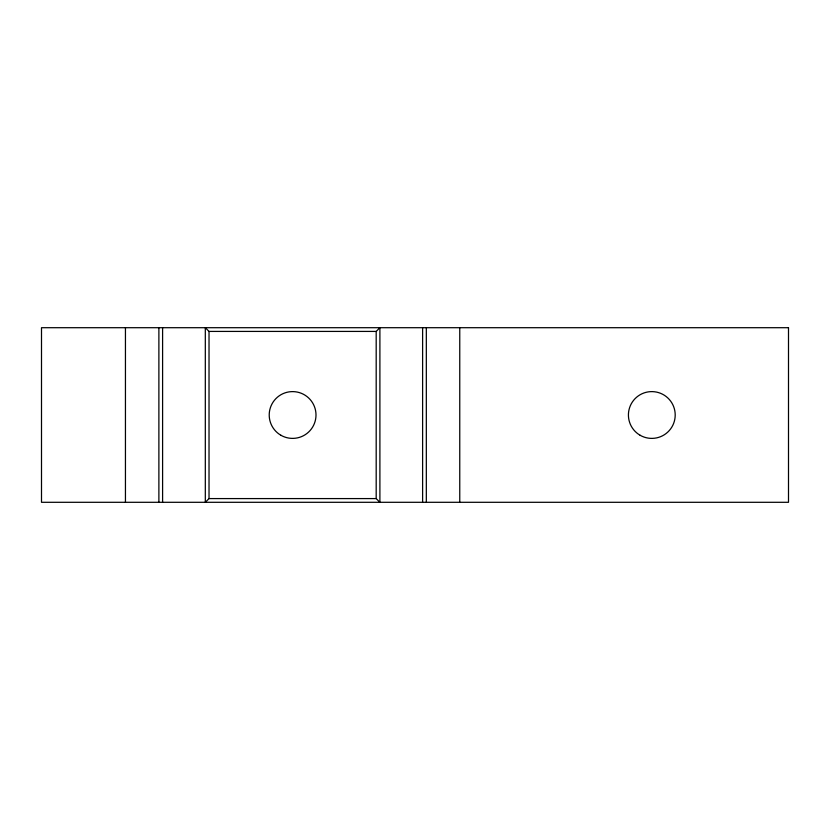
<?xml version="1.0" encoding="UTF-8"?>
<svg xmlns="http://www.w3.org/2000/svg" width="830" height="830" viewBox="0 0 830 830"><rect width="100%" height="100%" fill="white"/><g stroke="black" fill="none" stroke-linecap="round" stroke-linejoin="round"><path stroke-width="1.25" d="M209.025 498.581L205.311 502.295L205.311 327.705L209.025 331.419L376.187 331.419L379.901 327.705L379.901 502.295L376.187 498.581L209.025 498.581L209.025 331.419M459.758 327.705L459.758 502.295M426.33 327.705L426.33 502.295M422.615 327.705L422.615 502.295M376.187 331.419L376.187 498.581M162.597 327.705L162.597 502.295M158.883 327.705L158.883 502.295M125.444 327.705L125.444 502.295M788.5 327.705L41.5 327.705L41.5 502.295L788.5 502.295L788.5 327.705M640.106 435.262A23.406 23.406 0 0 0 675.205 415A23.406 23.406 0 0 0 640.106 394.738A23.406 23.406 0 0 0 640.106 435.262M280.903 435.262A23.406 23.406 0 0 0 316.002 415A23.406 23.406 0 0 0 280.903 394.738A23.406 23.406 0 0 0 280.903 435.262"/></g></svg>
